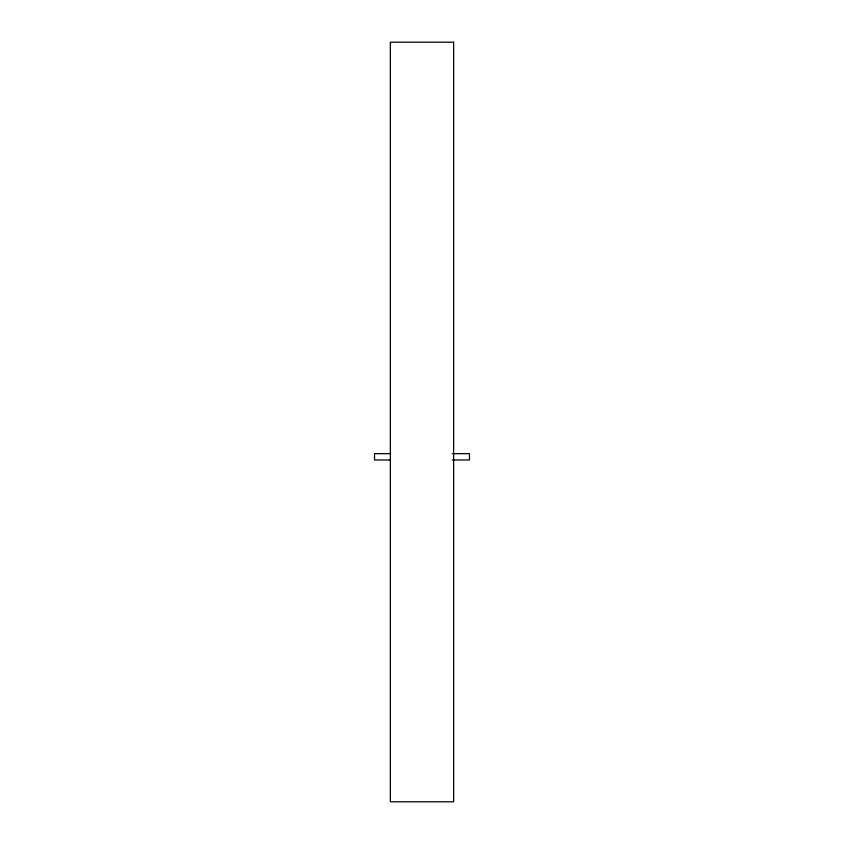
<?xml version="1.0" encoding="UTF-8"?>
<svg xmlns="http://www.w3.org/2000/svg" width="844" height="844" viewBox="0 0 844 844"><rect width="100%" height="100%" fill="white"/><g stroke="black" fill="none" stroke-linecap="round" stroke-linejoin="round"><path stroke-width="1.27" d="M390.35 453.65L374.525 453.65L374.525 459.98L390.35 459.98M452.331 453.65L469.475 453.65L469.475 459.98L452.331 459.98M453.65 42.2L390.35 42.2L390.35 801.8L453.65 801.8L453.65 42.2"/></g></svg>
